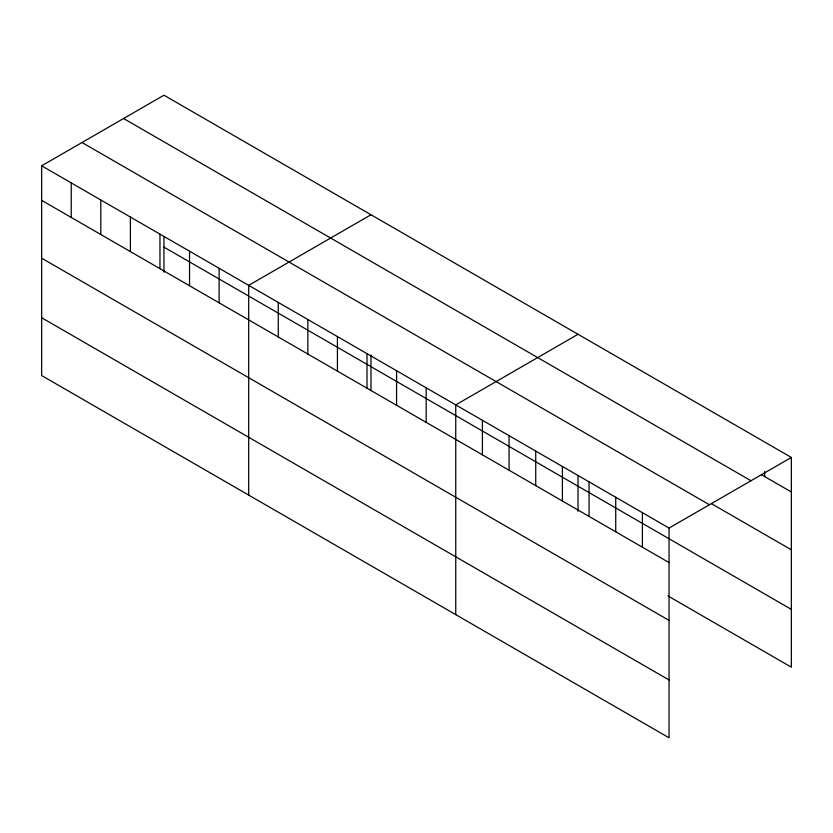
<?xml version="1.0" encoding="UTF-8"?>
<svg xmlns="http://www.w3.org/2000/svg" width="833" height="833" viewBox="0 0 833 833"><rect width="100%" height="100%" fill="white"/><g stroke="black" fill="none" stroke-linecap="round" stroke-linejoin="round"><path stroke-width="1.25" d="M41.65 165.819L669.055 528.049L669.055 737.788L41.65 375.558L41.65 165.819L163.945 95.212L791.35 457.442L791.35 667.181L668.024 595.98M370.987 214.747L248.692 285.355L248.692 495.094M578.029 334.283L455.745 404.89L455.745 614.629M669.055 528.049L791.35 457.442M761.352 474.664L791.35 491.98M123.586 118.515L750.991 480.745M711.351 503.611L791.35 549.801M82.009 142.516L709.414 504.746M163.945 247.13L791.35 609.371M41.65 200.357L669.055 562.587M41.65 258.168L669.055 620.398M41.65 317.737L669.055 679.967M764.684 471.468L764.684 476.591M642.399 512.649L642.399 547.187M615.733 497.259L615.733 531.798M589.066 481.859L589.066 516.398M578.029 475.851L578.029 511.347M562.4 466.47L562.4 501.008M535.734 451.07L535.734 485.608M509.067 435.68L509.067 470.218M482.401 420.28L482.401 454.818M426.163 387.814L426.163 422.352M396.581 370.737L396.581 405.275M370.987 355.014L370.987 390.552M367.009 353.661L367.009 388.199M337.427 336.584L337.427 371.122M307.856 319.508L307.856 354.046M278.274 302.431L278.274 336.969M219.121 268.278L219.121 302.816M189.539 251.202L189.539 285.74M163.945 236.78L163.945 272.276M159.957 234.125L159.957 268.663M130.385 217.049L130.385 251.587M100.803 199.972L100.803 234.51M71.232 182.896L71.232 217.434"/></g></svg>
